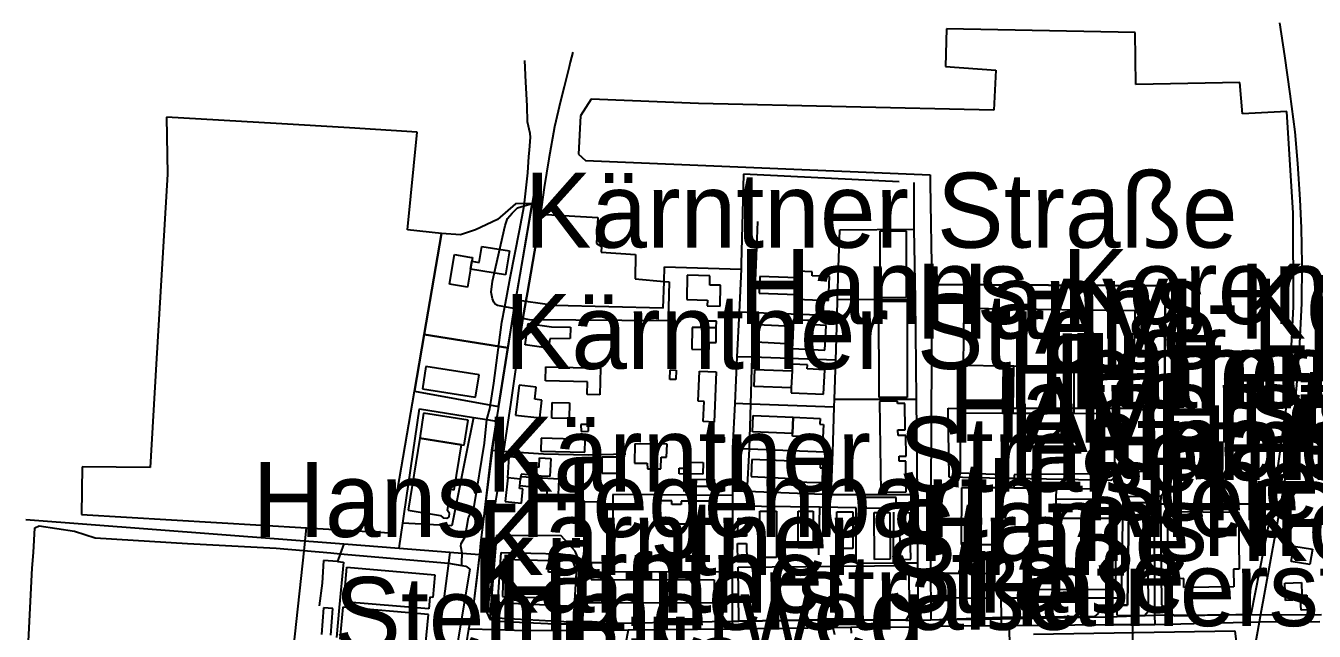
# Model space of a CAD drawing. Extents: x -3657 to 4700, y -7332 to 8131.
# Drawn here: x -3173 to -2426, y 3546 to 3897 of the extents above; entities that cross this region are included whole.
import ezdxf

# ---------------------------------------------------------------- set-up
doc = ezdxf.new("R2010")
doc.units = 0
for name, color, linetype in [('OSM_BUILDING_APARTMENTS', 9, 'CONTINUOUS'), ('OSM_BUILDING_COMMERCIAL', 9, 'CONTINUOUS'), ('OSM_BUILDING_GARAGE', 9, 'CONTINUOUS'), ('OSM_BUILDING_HOUSE', 9, 'CONTINUOUS'), ('OSM_BUILDING_ROOF', 9, 'CONTINUOUS'), ('OSM_BUILDING_SHED', 9, 'CONTINUOUS'), ('OSM_BUILDING_SKYWALK', 9, 'CONTINUOUS'), ('OSM_BUILDING_YES', 9, 'CONTINUOUS'), ('OSM_HIGHWAY_FOOTWAY', 8, 'CONTINUOUS'), ('OSM_HIGHWAY_PRIMARY', 8, 'CONTINUOUS'), ('OSM_HIGHWAY_RESIDENTIAL', 8, 'CONTINUOUS'), ('OSM_HIGHWAY_SERVICE', 8, 'CONTINUOUS'), ('OSM_HIGHWAY_TERTIARY', 8, 'CONTINUOUS'), ('OSM_LABELS', 8, 'CONTINUOUS'), ('OSM_LANDUSE_COMMERCIAL', 3, 'CONTINUOUS'), ('OSM_LANDUSE_CONSTRUCTION', 3, 'CONTINUOUS'), ('OSM_LANDUSE_FARMLAND', 3, 'CONTINUOUS'), ('OSM_LANDUSE_GRASS', 3, 'CONTINUOUS'), ('OSM_LANDUSE_INDUSTRIAL', 3, 'CONTINUOUS'), ('OSM_LANDUSE_RETAIL', 3, 'CONTINUOUS'), ('OSM_RAILWAY_RAIL', 5, 'CONTINUOUS')]:
    doc.layers.add(name, color=color, linetype=linetype)

msp = doc.modelspace()

# ---------------------------------------------------------------- linework, layer by layer
at = {"layer": 'OSM_BUILDING_APARTMENTS'}
for p, q in [((-2849.206592, 3562.890493), (-2849.085241, 3621.434622)), ((-2849.085241, 3621.434622), (-2838.338059, 3621.412383)), ((-2838.338059, 3621.412383), (-2838.345643, 3618.376762)), ((-2807.317612, 3621.901641), (-2807.325196, 3608.669444)), ((-2798.367947, 3621.890521), (-2807.317612, 3621.901641)), ((-2798.367947, 3619.73334), (-2798.367947, 3621.890521)), ((-2793.111916, 3619.73334), (-2798.367947, 3619.73334)), ((-2773.005509, 3621.768207), (-2793.111916, 3621.779326)), ((-2793.111916, 3621.779326), (-2793.111916, 3619.73334)), ((-2773.020677, 3608.647205), (-2773.005509, 3621.768207)), ((-2838.345643, 3618.376762), (-2836.06272, 3618.376762)), ((-2836.06272, 3618.376762), (-2836.138565, 3586.052396)), ((-2807.325196, 3608.669444), (-2773.020677, 3608.647205)), ((-2845.110983, 3586.074635), (-2845.133736, 3576.267243)), ((-2836.138565, 3586.052396), (-2845.110983, 3586.074635)), ((-2845.133736, 3576.267243), (-2773.847384, 3576.10045)), ((-2773.847384, 3576.10045), (-2773.877722, 3562.73482)), ((-2773.877722, 3562.73482), (-2849.206592, 3562.890493))]:
    msp.add_line(p, q, dxfattribs=at)
at = {"layer": 'OSM_BUILDING_COMMERCIAL'}
for p, q in [((-2629.583344, 3700.216228), (-2629.128276, 3733.48575)), ((-2629.128276, 3733.48575), (-2530.355836, 3732.129171)), ((-2530.355836, 3732.129171), (-2530.803319, 3698.893008)), ((-2606.496244, 3699.904882), (-2629.583344, 3700.216228)), ((-2600.322492, 3699.827045), (-2606.496244, 3699.904882)), ((-2571.145069, 3699.426744), (-2600.322492, 3699.827045)), ((-2565.43397, 3699.348907), (-2571.145069, 3699.426744)), ((-2530.803319, 3698.893008), (-2565.43397, 3699.348907)), ((-2631.350524, 3637.991547), (-2631.229172, 3672.851156)), ((-2631.229172, 3672.851156), (-2606.981649, 3672.7622)), ((-2606.981649, 3672.7622), (-2600.807898, 3672.739961)), ((-2600.807898, 3672.739961), (-2571.304343, 3672.639886)), ((-2571.304343, 3672.639886), (-2565.43397, 3672.617647)), ((-2565.43397, 3672.617647), (-2541.884217, 3672.53981)), ((-2541.884217, 3672.53981), (-2542.005569, 3637.669081)), ((-2606.814791, 3636.968553), (-2631.350524, 3637.991547)), ((-2606.754115, 3634.833611), (-2606.814791, 3636.968553)), ((-2606.610011, 3629.351701), (-2606.754115, 3634.833611)), ((-2600.231479, 3634.84473), (-2600.451428, 3629.329462)), ((-2600.140465, 3637.03527), (-2600.231479, 3634.84473)), ((-2542.005569, 3637.669081), (-2600.140465, 3637.03527)), ((-2630.683091, 3629.462896), (-2630.796858, 3596.615914)), ((-2606.610011, 3629.351701), (-2630.683091, 3629.462896)), ((-2600.451428, 3629.329462), (-2606.610011, 3629.351701)), ((-2600.451428, 3629.329462), (-2606.610011, 3629.351701)), ((-2575.710915, 3629.218267), (-2600.451428, 3629.329462)), ((-2575.779175, 3622.891276), (-2575.710915, 3629.218267)), ((-2575.809513, 3611.716185), (-2575.779175, 3622.891276)), ((-2511.258162, 3615.696964), (-2470.294487, 3615.296662)), ((-2511.053382, 3576.823217), (-2511.258162, 3615.696964)), ((-2470.294487, 3615.296662), (-2469.907679, 3582.394083)), ((-2541.14094, 3611.593871), (-2575.809513, 3611.716185)), ((-2541.292629, 3570.562943), (-2541.14094, 3611.593871)), ((-2630.796858, 3596.615914), (-2611.562664, 3596.549197)), ((-2611.562664, 3596.549197), (-2611.653677, 3570.807572)), ((-2469.907679, 3582.394083), (-2473.070399, 3582.338486)), ((-2473.070399, 3582.338486), (-2472.903541, 3572.186389)), ((-2642.848567, 3579.903317), (-2643.09127, 3566.003951)), ((-2632.192399, 3579.725405), (-2642.848567, 3579.903317)), ((-2632.169645, 3581.315492), (-2632.192399, 3579.725405)), ((-2624.85064, 3581.193178), (-2632.169645, 3581.315492)), ((-2624.873394, 3579.82548), (-2624.85064, 3581.193178)), ((-2614.99084, 3579.658688), (-2624.873394, 3579.82548)), ((-2615.241128, 3565.525813), (-2614.99084, 3579.658688)), ((-2501.974782, 3576.967771), (-2511.053382, 3576.823217)), ((-2501.891353, 3571.708251), (-2501.974782, 3576.967771)), ((-2611.653677, 3570.807572), (-2541.292629, 3570.562943)), ((-2472.903541, 3572.186389), (-2501.891353, 3571.708251)), ((-2643.09127, 3566.003951), (-2615.241128, 3565.525813))]:
    msp.add_line(p, q, dxfattribs=at)
at = {"layer": 'OSM_BUILDING_GARAGE'}
for p, q in [((-2788.637083, 3640.726942), (-2788.583992, 3644.251821)), ((-2788.583992, 3644.251821), (-2780.339683, 3644.140626)), ((-2780.339683, 3644.140626), (-2780.438281, 3637.368855)), ((-2794.234416, 3637.557886), (-2794.188909, 3640.793659)), ((-2780.438281, 3637.368855), (-2794.234416, 3637.557886)), ((-2794.188909, 3640.793659), (-2788.637083, 3640.726942))]:
    msp.add_line(p, q, dxfattribs=at)
at = {"layer": 'OSM_BUILDING_HOUSE'}
for p, q in [((-2819.869895, 3654.870936), (-2820.074676, 3643.684727)), ((-2801.250043, 3654.759742), (-2819.869895, 3654.870936)), ((-2801.561006, 3647.242964), (-2801.250043, 3654.759742)), ((-2838.944816, 3647.198487), (-2838.990322, 3637.991547)), ((-2825.975387, 3647.13177), (-2838.944816, 3647.198487)), ((-2826.020894, 3637.935949), (-2825.975387, 3647.13177)), ((-2820.074676, 3643.684727), (-2812.755671, 3643.684727)), ((-2812.755671, 3643.684727), (-2812.649488, 3640.426715)), ((-2804.920922, 3640.426715), (-2804.716142, 3647.242964)), ((-2804.716142, 3647.242964), (-2801.561006, 3647.242964)), ((-2838.990322, 3637.991547), (-2826.020894, 3637.935949)), ((-2812.649488, 3640.426715), (-2804.920922, 3640.426715))]:
    msp.add_line(p, q, dxfattribs=at)
at = {"layer": 'OSM_BUILDING_ROOF'}
for p, q in [((-2910.13257, 3759.927903), (-2908.562587, 3769.279396)), ((-2908.562587, 3769.279396), (-2892.513866, 3766.588479)), ((-2892.513866, 3766.588479), (-2894.834712, 3752.75583)), ((-2915.100392, 3756.147276), (-2914.349531, 3760.639551)), ((-2894.834712, 3752.75583), (-2915.100392, 3756.147276)), ((-2914.349531, 3760.639551), (-2910.13257, 3759.927903))]:
    msp.add_line(p, q, dxfattribs=at)
at = {"layer": 'OSM_BUILDING_SHED'}
for p, q in [((-2773.786708, 3634.244278), (-2788.667421, 3634.099724)), ((-2788.667421, 3634.099724), (-2788.629499, 3630.319097)), ((-2788.629499, 3630.319097), (-2773.748786, 3630.46365)), ((-2773.748786, 3630.46365), (-2773.786708, 3634.244278)), ((-3000.175295, 3559.954947), (-3001.37364, 3544.576689)), ((-2994.75999, 3559.532406), (-3000.175295, 3559.954947)), ((-2995.958335, 3544.165267), (-2994.75999, 3559.532406))]:
    msp.add_line(p, q, dxfattribs=at)
at = {"layer": 'OSM_BUILDING_SKYWALK'}
for p, q in [((-2606.496244, 3699.904882), (-2607.004403, 3675.464237)), ((-2600.322492, 3699.827045), (-2606.496244, 3699.904882)), ((-2600.686546, 3675.542073), (-2600.322492, 3699.827045)), ((-2571.145069, 3699.426744), (-2571.289174, 3675.697746)), ((-2565.43397, 3699.348907), (-2571.145069, 3699.426744)), ((-2565.43397, 3675.61991), (-2565.43397, 3699.348907)), ((-2607.004403, 3675.464237), (-2606.981649, 3672.7622)), ((-2606.981649, 3672.7622), (-2600.807898, 3672.739961)), ((-2600.807898, 3672.739961), (-2600.686546, 3675.542073)), ((-2571.289174, 3675.697746), (-2571.304343, 3672.639886)), ((-2571.304343, 3672.639886), (-2565.43397, 3672.617647)), ((-2565.43397, 3672.617647), (-2565.43397, 3675.61991))]:
    msp.add_line(p, q, dxfattribs=at)
at = {"layer": 'OSM_BUILDING_YES'}
for p, q in [((-2678.032883, 3778.130513), (-2678.070806, 3739.757143)), ((-2662.469569, 3778.119393), (-2678.032883, 3778.130513)), ((-2662.507491, 3739.746024), (-2662.469569, 3778.119393)), ((-2927.220362, 3747.440713), (-2924.285175, 3764.564732)), ((-2924.285175, 3764.564732), (-2915.578213, 3763.07472)), ((-2915.578213, 3763.07472), (-2913.93997, 3762.796732)), ((-2913.93997, 3762.796732), (-2914.349531, 3760.639551)), ((-2915.100392, 3756.147276), (-2916.882741, 3745.661594)), ((-2914.349531, 3760.639551), (-2915.100392, 3756.147276)), ((-2725.640547, 3754.913012), (-2725.830159, 3751.110145)), ((-2717.100444, 3754.546069), (-2725.640547, 3754.913012)), ((-2717.199042, 3752.222095), (-2717.100444, 3754.546069)), ((-2916.882741, 3745.661594), (-2927.220362, 3747.440713)), ((-2789.486543, 3752.500082), (-2789.820259, 3738.478402)), ((-2776.395763, 3752.188736), (-2789.486543, 3752.500082)), ((-2776.517114, 3746.884738), (-2776.395763, 3752.188736)), ((-2770.267518, 3746.740185), (-2776.517114, 3746.884738)), ((-2770.555728, 3734.586579), (-2770.267518, 3746.740185)), ((-2747.461043, 3751.899629), (-2747.817512, 3742.125595)), ((-2725.830159, 3751.110145), (-2747.461043, 3751.899629)), ((-2726.194213, 3741.324992), (-2725.830159, 3751.110145)), ((-2725.830159, 3751.110145), (-2726.194213, 3741.324992)), ((-2707.066201, 3751.788435), (-2717.199042, 3752.222095)), ((-2707.665374, 3737.833471), (-2707.066201, 3751.788435)), ((-2747.817512, 3742.125595), (-2726.194213, 3741.324992)), ((-2726.194213, 3741.324992), (-2726.315564, 3738.634075)), ((-2678.070806, 3739.757143), (-2662.507491, 3739.746024)), ((-2789.820259, 3738.478402), (-2777.882317, 3738.200414)), ((-2777.882317, 3738.200414), (-2777.965746, 3734.764491)), ((-2777.965746, 3734.764491), (-2770.555728, 3734.586579)), ((-2726.315564, 3738.634075), (-2707.665374, 3737.833471)), ((-2678.495535, 3737.522125), (-2662.181359, 3737.544364)), ((-2678.412106, 3681.680033), (-2678.495535, 3737.522125)), ((-2662.181359, 3737.544364), (-2662.09793, 3681.702272)), ((-2883.458019, 3712.21416), (-2881.766685, 3724.534558)), ((-2881.766685, 3724.534558), (-2868.182914, 3722.677603)), ((-2781.689717, 3725.980092), (-2781.735224, 3722.210584)), ((-2772.664208, 3725.868897), (-2781.689717, 3725.980092)), ((-2772.717299, 3722.08827), (-2772.664208, 3725.868897)), ((-2728.105497, 3726.68062), (-2728.173757, 3722.811037)), ((-2719.186171, 3726.302557), (-2728.105497, 3726.68062)), ((-2719.292353, 3723.967464), (-2719.186171, 3726.302557)), ((-2868.182914, 3722.677603), (-2857.170276, 3722.444093)), ((-2857.170276, 3722.444093), (-2857.420564, 3715.983668)), ((-2786.740968, 3722.29954), (-2786.922995, 3709.667796)), ((-2781.735224, 3722.210584), (-2786.740968, 3722.29954)), ((-2772.717299, 3722.08827), (-2781.735224, 3722.210584)), ((-2781.735224, 3722.210584), (-2772.717299, 3722.08827)), ((-2772.846235, 3713.604097), (-2772.717299, 3722.08827)), ((-2749.235807, 3723.83403), (-2749.713628, 3713.904323)), ((-2728.173757, 3722.811037), (-2749.235807, 3723.83403)), ((-2728.173757, 3722.811037), (-2728.651579, 3712.88133)), ((-2728.651579, 3712.88133), (-2728.173757, 3722.811037)), ((-2709.151928, 3723.533804), (-2719.292353, 3723.967464)), ((-2709.773854, 3709.200778), (-2709.151928, 3723.533804)), ((-2869.874249, 3710.357205), (-2883.458019, 3712.21416)), ((-2869.123387, 3715.805756), (-2869.874249, 3710.357205)), ((-2857.420564, 3715.983668), (-2869.123387, 3715.805756)), ((-2786.922995, 3709.667796), (-2776.820493, 3709.523243)), ((-2776.820493, 3709.523243), (-2776.767401, 3713.659694)), ((-2776.767401, 3713.659694), (-2772.846235, 3713.604097)), ((-2749.713628, 3713.904323), (-2728.651579, 3712.88133)), ((-2728.651579, 3712.88133), (-2728.803268, 3710.02362)), ((-2728.803268, 3710.02362), (-2709.773854, 3709.200778)), ((-2940.895145, 3699.782567), (-2942.965703, 3686.78388)), ((-2910.06431, 3694.878871), (-2940.895145, 3699.782567)), ((-2912.134868, 3681.880184), (-2910.06431, 3694.878871)), ((-2871.664182, 3691.331753), (-2871.459402, 3699.426744)), ((-2871.459402, 3699.426744), (-2839.718431, 3698.659499)), ((-2839.718431, 3698.659499), (-2840.097654, 3683.370196)), ((-2799.649721, 3692.254671), (-2799.46011, 3697.692103)), ((-2799.46011, 3697.692103), (-2795.963673, 3697.569788)), ((-2795.963673, 3697.569788), (-2796.1457, 3692.132356)), ((-2783.236947, 3679.589569), (-2782.508839, 3697.024933)), ((-2782.508839, 3697.024933), (-2772.724884, 3696.613512)), ((-2772.724884, 3696.613512), (-2773.945982, 3667.5138)), ((-2750.858881, 3688.162697), (-2750.479658, 3697.97009)), ((-2750.479658, 3697.97009), (-2728.848774, 3697.125009)), ((-2728.848774, 3697.125009), (-2729.243166, 3687.317616)), ((-2728.848774, 3697.125009), (-2729.243166, 3687.317616)), ((-2728.681916, 3700.994592), (-2728.848774, 3697.125009)), ((-2719.96737, 3700.616529), (-2728.681916, 3700.994592)), ((-2720.065968, 3698.292555), (-2719.96737, 3700.616529)), ((-2709.933128, 3697.847776), (-2720.065968, 3698.292555)), ((-2710.539885, 3683.72602), (-2709.933128, 3697.847776)), ((-2942.965703, 3686.78388), (-2912.134868, 3681.880184)), ((-2886.924118, 3688.874345), (-2889.025014, 3671.594653)), ((-2877.071903, 3687.67344), (-2886.924118, 3688.874345)), ((-2877.906194, 3680.801593), (-2877.071903, 3687.67344)), ((-2847.249801, 3690.7313), (-2871.664182, 3691.331753)), ((-2847.424244, 3683.548108), (-2847.249801, 3690.7313)), ((-2796.1457, 3692.132356), (-2799.649721, 3692.254671)), ((-2729.243166, 3687.317616), (-2750.858881, 3688.162697)), ((-2729.243166, 3687.317616), (-2729.364518, 3684.537743)), ((-2873.727156, 3680.290097), (-2877.906194, 3680.801593)), ((-2875.001345, 3669.882252), (-2873.727156, 3680.290097)), ((-2840.097654, 3683.370196), (-2847.424244, 3683.548108)), ((-2779.80877, 3679.445015), (-2783.236947, 3679.589569)), ((-2780.294176, 3667.780667), (-2779.80877, 3679.445015)), ((-2729.364518, 3684.537743), (-2710.539885, 3683.72602)), ((-2662.09793, 3681.702272), (-2678.412106, 3681.680033)), ((-2667.816614, 3679.667405), (-2678.123897, 3679.522852)), ((-2678.123897, 3679.522852), (-2677.342697, 3626.838695)), ((-2667.79386, 3678.25523), (-2667.816614, 3679.667405)), ((-2942.222426, 3672.584288), (-2944.49018, 3658.184545)), ((-2916.465595, 3668.525673), (-2942.222426, 3672.584288)), ((-2868.000887, 3669.804415), (-2867.811276, 3678.889041)), ((-2867.811276, 3678.889041), (-2857.68602, 3678.67777)), ((-2857.68602, 3678.67777), (-2857.875631, 3669.582025)), ((-2663.455549, 3678.321946), (-2667.79386, 3678.25523)), ((-2663.228015, 3663.066003), (-2663.455549, 3678.321946)), ((-2918.740934, 3654.12593), (-2916.465595, 3668.525673)), ((-2889.025014, 3671.594653), (-2875.001345, 3669.882252)), ((-2857.875631, 3669.582025), (-2868.000887, 3669.804415)), ((-2846.779564, 3666.123863), (-2851.095123, 3666.068266)), ((-2851.095123, 3666.068266), (-2851.042032, 3662.120846)), ((-2846.726473, 3662.187563), (-2846.779564, 3666.123863)), ((-2773.945982, 3667.5138), (-2780.294176, 3667.780667)), ((-2751.806939, 3661.898456), (-2751.412547, 3671.249949)), ((-2751.412547, 3671.249949), (-2728.188926, 3670.282553)), ((-2728.188926, 3670.282553), (-2728.568149, 3660.91994)), ((-2728.568149, 3660.91994), (-2728.188926, 3670.282553)), ((-2728.188926, 3670.282553), (-2712.564936, 3669.648742)), ((-2712.564936, 3669.648742), (-2712.701456, 3666.223938)), ((-2712.701456, 3666.223938), (-2710.653652, 3666.146102)), ((-2710.653652, 3666.146102), (-2710.95703, 3658.551489)), ((-2944.49018, 3658.184545), (-2951.172091, 3616.408611)), ((-2920.242657, 3654.370559), (-2944.49018, 3658.184545)), ((-2944.49018, 3658.184545), (-2920.242657, 3654.370559)), ((-2874.22773, 3658.162306), (-2874.424926, 3650.701127)), ((-2848.713602, 3657.484017), (-2874.22773, 3658.162306)), ((-2851.042032, 3662.120846), (-2846.726473, 3662.187563)), ((-2848.910798, 3650.022838), (-2848.713602, 3657.484017)), ((-2777.980915, 3658.651564), (-2768.121115, 3658.807237)), ((-2777.935408, 3655.804974), (-2777.980915, 3658.651564)), ((-2768.121115, 3658.807237), (-2768.075609, 3655.960647)), ((-2728.568149, 3660.91994), (-2751.806939, 3661.898456)), ((-2728.63641, 3659.263136), (-2728.568149, 3660.91994)), ((-2710.95703, 3658.551489), (-2728.63641, 3659.263136)), ((-2667.498067, 3663.010405), (-2663.228015, 3663.066003)), ((-2667.444975, 3659.719035), (-2667.498067, 3663.010405)), ((-2663.008065, 3659.785752), (-2667.444975, 3659.719035)), ((-2662.826038, 3647.765581), (-2663.008065, 3659.785752)), ((-2428.413091, 3649.066561), (-2428.117297, 3659.485526)), ((-2428.117297, 3659.485526), (-2423.505944, 3659.352092)), ((-2924.452033, 3628.295349), (-2920.242657, 3654.370559)), ((-2920.242657, 3654.370559), (-2918.740934, 3654.12593)), ((-2874.424926, 3650.701127), (-2848.910798, 3650.022838)), ((-2768.075609, 3655.960647), (-2777.935408, 3655.804974)), ((-2893.545353, 3635.300629), (-2892.597295, 3647.654386)), ((-2892.597295, 3647.654386), (-2885.126601, 3647.076172)), ((-2885.126601, 3647.076172), (-2885.354135, 3644.140626)), ((-2885.354135, 3644.140626), (-2881.076499, 3643.807041)), ((-2881.076499, 3643.807041), (-2881.607411, 3637.013031)), ((-2875.251632, 3641.394111), (-2875.016514, 3646.753707)), ((-2875.016514, 3646.753707), (-2868.630397, 3646.475719)), ((-2868.630397, 3646.475719), (-2869.09305, 3635.912201)), ((-2752.095149, 3645.897506), (-2752.580554, 3635.990038)), ((-2728.742592, 3644.94123), (-2752.095149, 3645.897506)), ((-2729.008048, 3634.84473), (-2728.742592, 3644.94123)), ((-2729.008048, 3634.84473), (-2728.742592, 3644.94123)), ((-2728.742592, 3644.94123), (-2712.50426, 3644.518689)), ((-2712.50426, 3644.518689), (-2712.595274, 3641.082766)), ((-2666.845803, 3647.709983), (-2662.826038, 3647.765581)), ((-2666.800296, 3644.841154), (-2666.845803, 3647.709983)), ((-2662.924636, 3644.896752), (-2666.800296, 3644.841154)), ((-2662.65918, 3627.061085), (-2662.924636, 3644.896752)), ((-2422.51238, 3648.855291), (-2428.413091, 3649.066561)), ((-2893.545353, 3635.300629), (-2894.93331, 3621.579175)), ((-2886.112581, 3634.544504), (-2893.545353, 3635.300629)), ((-2886.112581, 3634.544504), (-2893.545353, 3635.300629)), ((-2886.522142, 3630.552606), (-2886.112581, 3634.544504)), ((-2886.522142, 3630.552606), (-2886.112581, 3634.544504)), ((-2885.900216, 3635.990038), (-2886.112581, 3634.544504)), ((-2886.112581, 3634.544504), (-2885.900216, 3635.990038)), ((-2885.695436, 3637.335497), (-2885.900216, 3635.990038)), ((-2885.900216, 3635.990038), (-2863.996292, 3634.600101)), ((-2881.607411, 3637.013031), (-2885.695436, 3637.335497)), ((-2879.081785, 3636.345862), (-2878.854251, 3641.549784)), ((-2869.09305, 3635.912201), (-2879.081785, 3636.345862)), ((-2878.854251, 3641.549784), (-2875.251632, 3641.394111)), ((-2863.996292, 3634.600101), (-2864.390684, 3625.370922)), ((-2752.580554, 3635.990038), (-2729.008048, 3634.84473)), ((-2729.061139, 3632.787624), (-2729.008048, 3634.84473)), ((-2712.595274, 3641.082766), (-2711.214902, 3641.049407)), ((-2711.214902, 3641.049407), (-2711.434851, 3632.331725)), ((-2928.3732, 3616.308536), (-2926.393655, 3628.606695)), ((-2926.393655, 3628.606695), (-2924.452033, 3628.295349)), ((-2886.681416, 3628.973638), (-2886.522142, 3630.552606)), ((-2884.762547, 3628.784607), (-2886.681416, 3628.973638)), ((-2870.412746, 3628.862443), (-2886.522142, 3630.552606)), ((-2885.589253, 3620.634019), (-2884.762547, 3628.784607)), ((-2870.609942, 3625.559954), (-2870.412746, 3628.862443)), ((-2711.434851, 3632.331725), (-2729.061139, 3632.787624)), ((-2677.342697, 3626.838695), (-2662.65918, 3627.061085)), ((-2575.779175, 3622.891276), (-2575.710915, 3629.218267)), ((-2575.710915, 3629.218267), (-2551.342041, 3628.94028)), ((-2551.342041, 3628.94028), (-2551.417885, 3622.602169)), ((-2894.93331, 3621.579175), (-2885.589253, 3620.634019)), ((-2864.390684, 3625.370922), (-2870.609942, 3625.559954)), ((-2668.453709, 3623.925388), (-2686.451635, 3623.89203)), ((-2686.451635, 3623.89203), (-2686.436467, 3617.74295)), ((-2668.43854, 3617.776309), (-2668.453709, 3623.925388)), ((-2551.417885, 3622.602169), (-2575.779175, 3622.891276)), ((-2951.172091, 3616.408611), (-2932.483978, 3613.395229)), ((-2932.483978, 3613.395229), (-2930.982254, 3611.971934)), ((-2928.729669, 3611.849619), (-2927.364466, 3612.728059)), ((-2927.273453, 3614.629493), (-2928.3732, 3616.308536)), ((-2927.364466, 3612.728059), (-2927.273453, 3614.629493)), ((-2747.476212, 3615.863756), (-2737.859115, 3615.863756)), ((-2747.476212, 3589.176974), (-2747.476212, 3615.863756)), ((-2737.859115, 3615.863756), (-2737.859115, 3589.176974)), ((-2725.215818, 3615.874876), (-2716.5847, 3615.874876)), ((-2725.215818, 3594.74784), (-2725.215818, 3615.874876)), ((-2716.5847, 3615.874876), (-2716.577116, 3594.74784)), ((-2703.016099, 3594.369777), (-2702.978177, 3615.608008)), ((-2702.978177, 3615.608008), (-2693.672043, 3615.596888)), ((-2693.672043, 3615.596888), (-2693.709965, 3594.358657)), ((-2686.436467, 3617.74295), (-2668.43854, 3617.776309)), ((-2681.347293, 3615.140989), (-2672.177679, 3615.218826)), ((-2681.097006, 3588.009427), (-2681.347293, 3615.140989)), ((-2672.177679, 3615.218826), (-2671.934976, 3588.098383)), ((-2660.383842, 3614.918599), (-2666.284553, 3614.818524)), ((-2666.284553, 3614.818524), (-2666.117695, 3604.510754)), ((-2660.224568, 3604.59971), (-2660.383842, 3614.918599)), ((-2930.982254, 3611.971934), (-2928.729669, 3611.849619)), ((-2760.149847, 3601.408416), (-2760.058833, 3611.771783)), ((-2760.058833, 3611.771783), (-2755.113764, 3611.727305)), ((-2755.113764, 3611.727305), (-2755.204778, 3601.375057)), ((-2760.483563, 3597.14965), (-2755.2427, 3597.271964)), ((-2760.225691, 3586.385981), (-2760.483563, 3597.14965)), ((-2755.204778, 3601.375057), (-2760.149847, 3601.408416)), ((-2755.2427, 3597.271964), (-2754.992413, 3586.519415)), ((-2660.490024, 3603.209774), (-2666.496918, 3603.020742)), ((-2666.496918, 3603.020742), (-2666.026681, 3587.931591)), ((-2666.117695, 3604.510754), (-2660.224568, 3604.59971)), ((-2660.012203, 3588.120622), (-2660.490024, 3603.209774)), ((-2716.577116, 3594.74784), (-2725.215818, 3594.74784)), ((-2693.709965, 3594.358657), (-2703.016099, 3594.369777)), ((-2439.653263, 3586.864119), (-2438.227384, 3595.704116)), ((-2438.227384, 3595.704116), (-2427.427111, 3593.969475)), ((-2427.427111, 3593.969475), (-2428.85299, 3585.118359)), ((-2988.41938, 3563.468707), (-2986.712876, 3583.428196)), ((-2986.712876, 3583.428196), (-2935.692205, 3579.080474)), ((-2895.873783, 3587.920471), (-2896.533631, 3566.548806)), ((-2869.661884, 3587.108748), (-2895.873783, 3587.920471)), ((-2869.85908, 3580.603845), (-2869.661884, 3587.108748)), ((-2754.992413, 3586.519415), (-2760.225691, 3586.385981)), ((-2737.859115, 3589.176974), (-2747.476212, 3589.176974)), ((-2671.934976, 3588.098383), (-2681.097006, 3588.009427)), ((-2666.026681, 3587.931591), (-2660.012203, 3588.120622)), ((-2428.85299, 3585.118359), (-2439.653263, 3586.864119)), ((-2935.692205, 3579.080474), (-2936.807121, 3566.015071)), ((-2866.40815, 3580.50377), (-2869.85908, 3580.603845)), ((-2866.726698, 3570.251597), (-2866.40815, 3580.50377)), ((-2871.375972, 3565.770442), (-2871.231868, 3570.396151)), ((-2871.231868, 3570.396151), (-2866.726698, 3570.251597)), ((-2443.369649, 3574.199017), (-2433.828396, 3574.599319)), ((-2442.952503, 3564.146996), (-2443.369649, 3574.199017)), ((-2433.828396, 3574.599319), (-2433.517433, 3567.238215)), ((-2433.517433, 3567.238215), (-2430.589831, 3567.360529)), ((-2430.589831, 3567.360529), (-2430.225777, 3558.809639)), ((-2989.056475, 3560.410846), (-2990.770563, 3541.874652)), ((-2939.408591, 3556.018647), (-2989.056475, 3560.410846)), ((-2939.143135, 3559.265539), (-2988.41938, 3563.468707)), ((-2938.551547, 3566.159624), (-2939.143135, 3559.265539)), ((-2936.807121, 3566.015071), (-2938.551547, 3566.159624)), ((-2896.533631, 3566.548806), (-2871.375972, 3565.770442)), ((-2434.268295, 3564.513939), (-2442.952503, 3564.146996)), ((-2434.018008, 3558.653966), (-2434.268295, 3564.513939)), ((-2941.190939, 3538.049547), (-2939.408591, 3556.018647)), ((-2430.225777, 3558.809639), (-2434.018008, 3558.653966))]:
    msp.add_line(p, q, dxfattribs=at)
at = {"layer": 'OSM_HIGHWAY_FOOTWAY'}
for p, q in [((-2855.842996, 3881.697467), (-2857.32955, 3876.004287)), ((-2882.995367, 3864.273222), (-2883.6628, 3876.938324)), ((-2857.32955, 3876.004287), (-2857.845293, 3873.135458)), ((-2858.641662, 3870.055358), (-2860.803233, 3861.726858)), ((-2857.845293, 3873.135458), (-2858.641662, 3870.055358)), ((-2882.206583, 3850.7408), (-2882.995367, 3864.273222)), ((-2860.803233, 3861.726858), (-2863.002727, 3853.264925)), ((-2863.002727, 3853.264925), (-2866.461242, 3838.531597)), ((-2881.986634, 3841.289231), (-2882.206583, 3850.7408)), ((-2880.477326, 3834.606416), (-2881.986634, 3841.289231)), ((-2866.461242, 3838.531597), (-2869.616377, 3819.950925)), ((-2880.924809, 3824.976935), (-2880.227039, 3832.415876)), ((-2880.227039, 3832.415876), (-2880.477326, 3834.606416)), ((-2881.903205, 3811.867053), (-2881.341955, 3821.296383)), ((-2881.341955, 3821.296383), (-2880.924809, 3824.976935)), ((-2869.616377, 3819.950925), (-2872.452966, 3803.260566)), ((-2882.919523, 3803.227208), (-2881.903205, 3811.867053)), ((-2884.072361, 3792.66369), (-2882.919523, 3803.227208)), ((-2872.452966, 3803.260566), (-2874.599369, 3787.971264)), ((-2886.658662, 3778.464097), (-2884.072361, 3792.66369)), ((-2874.599369, 3787.971264), (-2876.480315, 3774.594514)), ((-2892.149812, 3751.032309), (-2886.658662, 3778.464097)), ((-2749.577107, 3758.604684), (-2748.568374, 3783.6569)), ((-2701.848092, 3757.070194), (-2701.157906, 3778.931116)), ((-2701.157906, 3778.931116), (-2658.078165, 3779.242462)), ((-2876.973305, 3771.759043), (-2882.070063, 3742.481419)), ((-2876.480315, 3774.594514), (-2876.973305, 3771.759043)), ((-2802.926209, 3748.964083), (-2802.675921, 3757.426017)), ((-2802.675921, 3757.426017), (-2758.344745, 3756.05832)), ((-2750.699608, 3730.861549), (-2749.577107, 3758.604684)), ((-2702.43968, 3738.478402), (-2701.848092, 3757.070194)), ((-2895.122921, 3734.175158), (-2892.149812, 3751.032309)), ((-2803.388861, 3733.441272), (-2802.926209, 3748.964083)), ((-2882.070063, 3742.481419), (-2882.957445, 3737.410931)), ((-2896.935607, 3725.335161), (-2895.122921, 3734.175158)), ((-2882.957445, 3737.410931), (-2884.686702, 3727.570179)), ((-2702.735474, 3729.015714), (-2702.43968, 3738.478402)), ((-2702.43968, 3738.478402), (-2657.251459, 3738.678553)), ((-2901.493869, 3690.07525), (-2896.935607, 3725.335161)), ((-2884.686702, 3727.570179), (-2885.581669, 3722.455213)), ((-2750.699608, 3730.861549), (-2759.429323, 3731.195134)), ((-2751.913122, 3705.008729), (-2750.699608, 3730.861549)), ((-2702.735474, 3729.015714), (-2750.699608, 3730.861549)), ((-2703.547011, 3703.296327), (-2702.735474, 3729.015714)), ((-2885.581669, 3722.455213), (-2891.740251, 3679.12255)), ((-2751.913122, 3705.008729), (-2760.73385, 3705.320075)), ((-2752.724659, 3677.943884), (-2751.913122, 3705.008729)), ((-2703.547011, 3703.296327), (-2751.913122, 3705.008729)), ((-2704.267535, 3680.734876), (-2703.547011, 3703.296327)), ((-2903.951234, 3675.241847), (-2901.493869, 3690.07525)), ((-2704.41164, 3676.064689), (-2704.267535, 3680.734876)), ((-2704.267535, 3680.734876), (-2656.705378, 3680.734876)), ((-2905.551555, 3668.914856), (-2903.951234, 3675.241847)), ((-2891.740251, 3679.12255), (-2895.911705, 3650.756724)), ((-2752.724659, 3677.943884), (-2762.023209, 3678.310827)), ((-2753.543781, 3652.024346), (-2752.724659, 3677.943884)), ((-2704.41164, 3676.064689), (-2752.724659, 3677.943884)), ((-2705.238346, 3650.089555), (-2704.41164, 3676.064689)), ((-2906.871252, 3655.393553), (-2905.551555, 3668.914856)), ((-2912.946405, 3618.610271), (-2906.871252, 3655.393553)), ((-2895.911705, 3650.756724), (-2896.981114, 3643.495695)), ((-2763.26706, 3652.413529), (-2753.543781, 3652.024346)), ((-2754.764879, 3627.227878), (-2753.543781, 3652.024346)), ((-2753.543781, 3652.024346), (-2705.238346, 3650.089555)), ((-2706.148482, 3625.281966), (-2705.238346, 3650.089555)), ((-2896.981114, 3643.495695), (-2903.7237, 3603.320968)), ((-2754.764879, 3627.227878), (-2763.320151, 3627.572582)), ((-2706.148482, 3625.281966), (-2754.764879, 3627.227878)), ((-2809.0317, 3625.326444), (-2832.680051, 3625.593312)), ((-2832.680051, 3625.593312), (-2832.505608, 3580.692801)), ((-2763.327736, 3625.059577), (-2809.0317, 3625.326444)), ((-2656.235141, 3625.437639), (-2706.148482, 3625.281966)), ((-2918.202437, 3600.974756), (-2916.275984, 3612.305519)), ((-2916.275984, 3612.305519), (-2912.946405, 3618.610271)), ((-2712.959328, 3618.154372), (-2763.342905, 3618.832661)), ((-2712.959328, 3618.154372), (-2713.475071, 3590.722583)), ((-2691.707667, 3617.865265), (-2712.959328, 3618.154372)), ((-2691.707667, 3585.640975), (-2691.707667, 3617.865265)), ((-2670.031277, 3585.796648), (-2669.940263, 3615.418976)), ((-3168.209037, 3591.912369), (-3167.46576, 3606.34547)), ((-3167.46576, 3606.34547), (-3164.849121, 3607.390703)), ((-3164.849121, 3607.390703), (-3144.500011, 3604.38844)), ((-3144.500011, 3604.38844), (-3132.471055, 3600.529976)), ((-3132.471055, 3600.529976), (-3078.902004, 3597.14965)), ((-3078.902004, 3597.14965), (-3027.63863, 3594.52545)), ((-2920.659802, 3595.604041), (-2920.424684, 3597.238606)), ((-2920.424684, 3597.238606), (-2918.202437, 3600.974756)), ((-2903.7237, 3603.320968), (-2903.086605, 3595.61516)), ((-3168.967483, 3582.861102), (-3168.209037, 3591.912369)), ((-3027.63863, 3594.52545), (-2995.958335, 3591.756696)), ((-2995.958335, 3591.756696), (-2990.482354, 3591.278558)), ((-2990.482354, 3591.278558), (-2927.857456, 3585.852245)), ((-2919.977201, 3591.601023), (-2920.659802, 3595.604041)), ((-2920.189566, 3585.918962), (-2919.977201, 3591.601023)), ((-2903.086605, 3595.61516), (-2902.563278, 3581.059744)), ((-2898.012601, 3580.803996), (-2897.383091, 3591.923488)), ((-3172.653531, 3510.161859), (-3168.967483, 3582.861102)), ((-2927.857456, 3585.852245), (-2920.189566, 3584.417831)), ((-2915.479615, 3582.427442), (-2922.335968, 3540.82942)), ((-2920.189566, 3584.417831), (-2920.189566, 3585.918962)), ((-2920.189566, 3584.417831), (-2917.792876, 3584.050888)), ((-2917.792876, 3584.050888), (-2915.479615, 3582.427442)), ((-2670.031277, 3585.796648), (-2691.707667, 3585.640975)), ((-2655.901425, 3585.896723), (-2670.031277, 3585.796648)), ((-2902.699798, 3575.822463), (-2905.665322, 3557.208432)), ((-2902.563278, 3581.059744), (-2902.699798, 3575.822463)), ((-2898.012601, 3580.803996), (-2902.563278, 3581.059744)), ((-2899.203361, 3563.068405), (-2898.012601, 3580.803996)), ((-2832.505608, 3580.692801), (-2763.433918, 3580.904071)), ((-2991.073942, 3560.066142), (-2992.666679, 3542.78645)), ((-2905.665322, 3557.208432), (-2903.79196, 3553.472283)), ((-2903.79196, 3553.472283), (-2900.257601, 3552.504887)), ((-2900.257601, 3552.504887), (-2899.006165, 3552.182422)), ((-2899.878378, 3551.270623), (-2900.257601, 3552.504887)), ((-2759.641688, 3552.238019), (-2705.079073, 3552.994145)), ((-2705.048735, 3548.368436), (-2705.079073, 3552.994145)), ((-2705.079073, 3552.994145), (-2662.939805, 3552.827352)), ((-2662.939805, 3552.827352), (-2655.6208, 3552.88295)), ((-2655.6208, 3552.88295), (-2648.506575, 3552.994145)), ((-2648.506575, 3552.994145), (-2607.694589, 3553.605717)), ((-2607.694589, 3553.605717), (-2545.919151, 3554.63983)), ((-2545.919151, 3554.63983), (-2518.804701, 3555.696181)), ((-2518.804701, 3555.696181), (-2457.438824, 3556.085364)), ((-2457.438824, 3556.085364), (-2447.063281, 3555.807376)), ((-2447.063281, 3555.807376), (-2422.178664, 3556.040886)), ((-2900.788514, 3539.561798), (-2900.20451, 3547.245367)), ((-2900.20451, 3547.245367), (-2899.878378, 3551.270623)), ((-2899.006165, 3552.182422), (-2866.286799, 3550.670171)), ((-2866.286799, 3550.670171), (-2855.554786, 3550.592334)), ((-2855.554786, 3550.592334), (-2763.502178, 3552.193541)), ((-2763.502178, 3552.193541), (-2759.641688, 3552.238019)), ((-2704.115846, 3544.376538), (-2705.048735, 3548.368436))]:
    msp.add_line(p, q, dxfattribs=at)
at = {"layer": 'OSM_HIGHWAY_PRIMARY'}
for p, q in [((-2877.830349, 3803.805421), (-2879.271397, 3794.086985)), ((-2879.271397, 3794.086985), (-2883.002952, 3772.848754)), ((-2883.002952, 3772.848754), (-2889.078105, 3738.278251)), ((-2889.973072, 3733.207762), (-2891.376197, 3724.656872)), ((-2889.078105, 3738.278251), (-2889.973072, 3733.207762)), ((-2891.376197, 3724.656872), (-2893.378495, 3710.479519)), ((-2893.378495, 3710.479519), (-2898.930321, 3676.48723)), ((-2898.930321, 3676.48723), (-2900.189341, 3668.058655)), ((-2900.189341, 3668.058655), (-2900.887112, 3663.355109)), ((-2900.887112, 3663.355109), (-2902.881825, 3651.27934)), ((-2902.881825, 3651.27934), (-2907.622113, 3611.438198)), ((-2907.622113, 3611.438198), (-2909.199681, 3597.472115)), ((-2909.199681, 3597.472115), (-2909.950543, 3590.867137)), ((-2909.950543, 3590.867137), (-2911.649462, 3575.789105)), ((-2911.649462, 3575.789105), (-2912.8023, 3566.926869)), ((-2912.8023, 3566.926869), (-2913.818618, 3558.831878)), ((-2913.818618, 3558.831878), (-2916.283568, 3547.578952)), ((-2916.283568, 3547.578952), (-2917.656356, 3539.161496))]:
    msp.add_line(p, q, dxfattribs=at)
at = {"layer": 'OSM_HIGHWAY_RESIDENTIAL'}
for p, q in [((-2756.880944, 3811.044211), (-2758.215809, 3758.90491)), ((-2666.845803, 3806.618653), (-2756.880944, 3811.044211)), ((-2658.078165, 3779.242462), (-2658.078165, 3806.184993)), ((-2657.251459, 3738.678553), (-2658.078165, 3779.242462)), ((-2758.344745, 3756.05832), (-2759.429323, 3731.195134)), ((-2758.215809, 3758.90491), (-2758.344745, 3756.05832)), ((-2656.705378, 3680.734876), (-2657.251459, 3738.678553)), ((-2759.429323, 3731.195134), (-2760.73385, 3705.320075)), ((-2760.73385, 3705.320075), (-2762.023209, 3678.310827)), ((-2656.235141, 3625.437639), (-2656.705378, 3680.734876)), ((-2762.023209, 3678.310827), (-2763.26706, 3652.413529)), ((-2763.26706, 3652.413529), (-2763.320151, 3627.572582)), ((-2763.320151, 3627.572582), (-2763.327736, 3625.059577)), ((-2763.327736, 3625.059577), (-2763.342905, 3618.832661)), ((-2655.901425, 3585.896723), (-2656.235141, 3625.437639)), ((-2763.342905, 3618.832661), (-2763.373243, 3606.023005)), ((-3172.6687, 3611.082374), (-2988.510394, 3596.92726)), ((-2763.373243, 3606.023005), (-2763.433918, 3580.904071)), ((-2988.510394, 3596.92726), (-2956.405369, 3594.458733)), ((-2956.405369, 3594.458733), (-2927.053503, 3592.201476)), ((-2927.053503, 3592.201476), (-2919.977201, 3591.601023)), ((-2919.977201, 3591.601023), (-2909.950543, 3590.867137)), ((-2655.6208, 3552.88295), (-2655.901425, 3585.896723)), ((-2763.433918, 3580.904071), (-2763.502178, 3552.193541)), ((-2655.582878, 3548.790976), (-2655.6208, 3552.88295)), ((-2763.502178, 3552.193541), (-2763.509763, 3547.512235))]:
    msp.add_line(p, q, dxfattribs=at)
at = {"layer": 'OSM_HIGHWAY_SERVICE'}
for p, q in [((-2890.943883, 3788.449402), (-2887.758409, 3791.573979)), ((-2887.758409, 3791.573979), (-2884.072361, 3792.66369)), ((-2884.072361, 3792.66369), (-2879.271397, 3794.086985)), ((-2895.031907, 3781.299568), (-2893.65912, 3785.313705)), ((-2893.65912, 3785.313705), (-2890.943883, 3788.449402)), ((-2902.259899, 3749.0308), (-2895.031907, 3781.299568)), ((-2903.041099, 3742.759406), (-2902.259899, 3749.0308)), ((-2902.419173, 3738.811987), (-2903.041099, 3742.759406)), ((-2901.600051, 3736.910553), (-2902.419173, 3738.811987)), ((-2900.811267, 3735.809724), (-2901.600051, 3736.910553)), ((-2899.415726, 3734.975762), (-2900.811267, 3735.809724)), ((-2895.122921, 3734.175158), (-2899.415726, 3734.975762)), ((-2889.973072, 3733.207762), (-2895.122921, 3734.175158)), ((-2882.957445, 3737.410931), (-2889.078105, 3738.278251)), ((-2866.355059, 3735.064718), (-2882.957445, 3737.410931)), ((-2803.388861, 3733.441272), (-2866.355059, 3735.064718)), ((-2953.470182, 3614.451581), (-2944.573609, 3675.097294)), ((-2944.573609, 3675.097294), (-2913.272537, 3670.138)), ((-2637.918667, 3635.589736), (-2638.381319, 3675.497595)), ((-2638.381319, 3675.497595), (-2607.004403, 3675.464237)), ((-2607.004403, 3675.464237), (-2600.686546, 3675.542073)), ((-2600.686546, 3675.542073), (-2586.131965, 3675.653268)), ((-2586.131965, 3675.653268), (-2571.289174, 3675.697746)), ((-2571.289174, 3675.697746), (-2565.43397, 3675.61991)), ((-2565.43397, 3675.61991), (-2531.690701, 3675.653268)), ((-2531.690701, 3675.653268), (-2529.476039, 3675.308564)), ((-2529.476039, 3675.308564), (-2525.835497, 3674.73035)), ((-2525.835497, 3674.73035), (-2521.057286, 3672.10615)), ((-2521.057286, 3672.10615), (-2519.206678, 3668.403359)), ((-2914.440544, 3664.344744), (-2916.54144, 3653.870182)), ((-2913.272537, 3670.138), (-2914.440544, 3664.344744)), ((-2913.272537, 3670.138), (-2905.551555, 3668.914856)), ((-2905.551555, 3668.914856), (-2900.189341, 3668.058655)), ((-2519.206678, 3668.403359), (-2518.675766, 3633.243523)), ((-2916.54144, 3653.870182), (-2925.855158, 3607.490778)), ((-2902.881825, 3651.27934), (-2895.911705, 3650.756724)), ((-2895.911705, 3650.756724), (-2872.710838, 3649.033203)), ((-2872.710838, 3649.033203), (-2846.665797, 3648.577304)), ((-2846.665797, 3648.577304), (-2825.095589, 3649.133278)), ((-2606.754115, 3634.833611), (-2637.918667, 3635.589736)), ((-2600.231479, 3634.84473), (-2606.754115, 3634.833611)), ((-2544.182309, 3633.7439), (-2600.231479, 3634.84473)), ((-2539.510281, 3637.446691), (-2544.182309, 3633.7439)), ((-2538.167831, 3638.514163), (-2539.510281, 3637.446691)), ((-2524.750919, 3638.981181), (-2538.167831, 3638.514163)), ((-2518.675766, 3633.243523), (-2524.750919, 3638.981181)), ((-2518.675766, 3633.243523), (-2518.994313, 3620.745213)), ((-2537.288034, 3620.845289), (-2538.205754, 3565.548052)), ((-2533.784013, 3620.745213), (-2537.288034, 3620.845289)), ((-2518.994313, 3620.745213), (-2533.784013, 3620.745213)), ((-2518.994313, 3620.745213), (-2518.804701, 3555.696181)), ((-2954.258966, 3609.058627), (-2953.470182, 3614.451581)), ((-2956.405369, 3594.458733), (-2954.258966, 3609.058627)), ((-2925.855158, 3607.490778), (-2954.258966, 3609.058627)), ((-2990.482354, 3591.278558), (-2992.075091, 3586.730685)), ((-2988.510394, 3596.92726), (-2990.482354, 3591.278558)), ((-2927.053503, 3592.201476), (-2927.857456, 3585.852245)), ((-2897.383091, 3591.923488), (-2862.942051, 3591.278558)), ((-2862.942051, 3591.278558), (-2860.241983, 3590.900495)), ((-2860.241983, 3590.900495), (-2858.914702, 3590.35564)), ((-2858.914702, 3590.35564), (-2857.428148, 3588.798911)), ((-3000.304231, 3587.431213), (-3000.918573, 3574.287973)), ((-2992.075091, 3586.730685), (-3000.304231, 3587.431213)), ((-2992.075091, 3586.730685), (-2988.593823, 3586.41934)), ((-2988.593823, 3586.41934), (-2991.073942, 3560.066142)), ((-2927.857456, 3585.852245), (-2931.3994, 3557.864482)), ((-2857.428148, 3588.798911), (-2855.865749, 3586.608371)), ((-2855.865749, 3586.608371), (-2854.30335, 3582.549756)), ((-2854.30335, 3582.549756), (-2853.931711, 3580.248021)), ((-2853.931711, 3580.248021), (-2854.993536, 3560.877865)), ((-3000.918573, 3574.287973), (-3002.738843, 3561.144733)), ((-2899.203361, 3563.068405), (-2854.993536, 3560.877865)), ((-2854.993536, 3560.877865), (-2855.554786, 3550.592334)), ((-2546.040502, 3565.536932), (-2607.876616, 3565.447976)), ((-2607.876616, 3565.447976), (-2607.67942, 3554.506396)), ((-2538.205754, 3565.548052), (-2546.040502, 3565.536932)), ((-2546.040502, 3561.467198), (-2546.040502, 3565.536932)), ((-2545.919151, 3554.63983), (-2546.040502, 3561.467198)), ((-2931.3994, 3557.864482), (-2934.584874, 3533.056894)), ((-2607.694589, 3553.605717), (-2607.778018, 3549.524863)), ((-2607.67942, 3554.506396), (-2607.694589, 3553.605717)), ((-2545.835722, 3550.058599), (-2545.919151, 3554.63983)), ((-2518.804701, 3555.696181), (-2518.789532, 3550.091957)), ((-2855.554786, 3550.592334), (-2855.759567, 3546.889543)), ((-2823.715217, 3547.100814), (-2825.224525, 3539.07254)), ((-2694.84005, 3548.524109), (-2694.506333, 3545.332814)), ((-2603.318354, 3549.558221), (-2602.74952, 3536.548415)), ((-2531.607272, 3550.080838), (-2531.402492, 3516.310938))]:
    msp.add_line(p, q, dxfattribs=at)
at = {"layer": 'OSM_HIGHWAY_TERTIARY'}
for p, q in [((-2900.20451, 3547.245367), (-2916.283568, 3547.578952)), ((-2884.216466, 3546.700512), (-2900.20451, 3547.245367)), ((-2855.759567, 3546.889543), (-2884.216466, 3546.700512)), ((-2823.715217, 3547.100814), (-2855.759567, 3546.889543)), ((-2763.509763, 3547.512235), (-2823.715217, 3547.100814)), ((-2705.048735, 3548.368436), (-2763.509763, 3547.512235)), ((-2694.84005, 3548.524109), (-2705.048735, 3548.368436)), ((-2655.582878, 3548.790976), (-2694.84005, 3548.524109)), ((-2637.205728, 3549.269115), (-2655.582878, 3548.790976)), ((-2607.778018, 3549.524863), (-2637.205728, 3549.269115)), ((-2603.318354, 3549.558221), (-2607.778018, 3549.524863)), ((-2545.835722, 3550.058599), (-2603.318354, 3549.558221)), ((-2531.607272, 3550.080838), (-2545.835722, 3550.058599)), ((-2518.789532, 3550.091957), (-2531.607272, 3550.080838)), ((-2458.250362, 3551.648686), (-2518.789532, 3550.091957)), ((-2423.194981, 3551.759881), (-2458.250362, 3551.648686))]:
    msp.add_line(p, q, dxfattribs=at)
at = {"layer": 'OSM_LANDUSE_COMMERCIAL'}
for p, q in [((-2876.480315, 3774.594514), (-2874.599369, 3787.971264)), ((-2874.599369, 3787.971264), (-2841.341505, 3785.958635)), ((-2841.341505, 3785.958635), (-2842.168212, 3770.969559)), ((-2882.070063, 3742.481419), (-2876.973305, 3771.759043)), ((-2876.973305, 3771.759043), (-2876.480315, 3774.594514)), ((-2842.168212, 3770.969559), (-2839.210272, 3769.234919)), ((-2839.210272, 3769.234919), (-2839.346792, 3765.932429)), ((-2839.346792, 3765.932429), (-2819.407243, 3764.520254)), ((-2819.407243, 3764.520254), (-2819.710622, 3750.376259)), ((-2819.710622, 3750.376259), (-2802.926209, 3748.964083)), ((-2802.926209, 3748.964083), (-2800.08962, 3748.641618)), ((-2800.08962, 3748.641618), (-2800.635701, 3726.169123)), ((-2647.846727, 3747.107128), (-2648.643096, 3585.418585)), ((-2512.729548, 3746.351003), (-2647.846727, 3747.107128)), ((-2882.957445, 3737.410931), (-2882.070063, 3742.481419)), ((-2513.230122, 3626.994368), (-2512.729548, 3746.351003)), ((-2884.686702, 3727.570179), (-2882.957445, 3737.410931)), ((-2880.939978, 3726.636142), (-2884.686702, 3727.570179)), ((-2800.635701, 3726.169123), (-2880.939978, 3726.636142)), ((-2941.919048, 3718.296523), (-2947.546718, 3685.360585)), ((-2893.378495, 3710.479519), (-2941.919048, 3718.296523)), ((-2898.930321, 3676.48723), (-2893.378495, 3710.479519)), ((-2961.509711, 3603.376566), (-2947.546718, 3685.360585)), ((-2947.546718, 3685.360585), (-2898.930321, 3676.48723)), ((-2947.546718, 3685.360585), (-2898.930321, 3676.48723)), ((-2898.930321, 3676.48723), (-2900.887112, 3663.355109)), ((-2900.887112, 3663.355109), (-2907.622113, 3611.438198)), ((-2533.829519, 3616.775555), (-2533.784013, 3620.745213)), ((-2533.784013, 3620.745213), (-2533.738506, 3624.503602)), ((-2533.738506, 3624.503602), (-2515.186913, 3624.737111)), ((-2515.399278, 3620.111402), (-2514.929042, 3561.756305)), ((-2450.415613, 3619.900132), (-2515.399278, 3620.111402)), ((-2515.186913, 3624.737111), (-2513.230122, 3626.994368)), ((-2462.846545, 3556.363351), (-2450.415613, 3619.900132)), ((-2534.45903, 3561.444959), (-2533.829519, 3616.775555)), ((-3011.453389, 3592.97984), (-3010.004757, 3606.334351)), ((-3010.004757, 3606.334351), (-2961.509711, 3603.376566)), ((-2907.622113, 3611.438198), (-2909.199681, 3597.472115)), ((-2909.199681, 3597.472115), (-2909.950543, 3590.867137)), ((-2900.075574, 3601.864315), (-2903.913312, 3554.361842)), ((-2862.540075, 3601.586328), (-2900.075574, 3601.864315)), ((-2854.43987, 3592.835287), (-2862.540075, 3601.586328)), ((-3017.596803, 3536.081396), (-3011.453389, 3592.97984)), ((-2909.950543, 3590.867137), (-2912.8023, 3566.926869)), ((-2852.096272, 3587.142107), (-2854.43987, 3592.835287)), ((-2853.24911, 3551.848837), (-2852.096272, 3587.142107)), ((-2648.643096, 3585.418585), (-2648.506575, 3552.994145)), ((-2912.8023, 3566.926869), (-2913.818618, 3558.831878)), ((-2551.243443, 3556.563502), (-2551.228274, 3561.478318)), ((-2551.228274, 3561.478318), (-2546.040502, 3561.467198)), ((-2546.040502, 3561.467198), (-2540.951329, 3561.456079)), ((-2540.951329, 3561.456079), (-2534.45903, 3561.444959)), ((-2514.929042, 3561.756305), (-2507.488685, 3555.373716)), ((-2913.818618, 3558.831878), (-2916.283568, 3547.578952)), ((-2903.913312, 3554.361842), (-2860.947338, 3552.026749)), ((-2648.506575, 3552.994145), (-2607.67942, 3554.506396)), ((-2607.67942, 3554.506396), (-2553.169896, 3555.140207)), ((-2553.169896, 3555.140207), (-2551.243443, 3556.563502)), ((-2507.488685, 3555.373716), (-2462.846545, 3556.363351)), ((-2916.283568, 3547.578952), (-2917.656356, 3539.161496)), ((-2860.947338, 3552.026749), (-2853.24911, 3551.848837))]:
    msp.add_line(p, q, dxfattribs=at)
at = {"layer": 'OSM_LANDUSE_CONSTRUCTION'}
for p, q in [((-2759.945066, 3583.405957), (-2661.392575, 3584.42895)), ((-2759.641688, 3552.238019), (-2759.945066, 3583.405957)), ((-2661.392575, 3584.42895), (-2660.785818, 3556.152081)), ((-2705.079073, 3552.994145), (-2759.641688, 3552.238019)), ((-2662.939805, 3552.827352), (-2705.079073, 3552.994145)), ((-2660.785818, 3556.152081), (-2662.939805, 3552.827352))]:
    msp.add_line(p, q, dxfattribs=at)
at = {"layer": 'OSM_LANDUSE_FARMLAND'}
for p, q in [((-2639.359715, 3895.329965), (-2639.860289, 3873.402326)), ((-2530.060042, 3893.094947), (-2639.359715, 3895.329965)), ((-2529.66565, 3863.061198), (-2530.060042, 3893.094947)), ((-2639.860289, 3873.402326), (-2610.796633, 3871.289622)), ((-2610.796633, 3871.289622), (-2611.881211, 3848.149958)), ((-2469.53604, 3864.128669), (-2529.66565, 3863.061198)), ((-2467.928135, 3846.070613), (-2469.53604, 3864.128669)), ((-2845.277841, 3854.521427), (-2851.368163, 3844.847469)), ((-2782.956322, 3851.963944), (-2845.277841, 3854.521427)), ((-2611.881211, 3848.149958), (-2782.956322, 3851.963944)), ((-3027.562785, 3840.355194), (-3091.241923, 3844.15806)), ((-3091.241923, 3844.15806), (-3090.528984, 3811.021972)), ((-2851.368163, 3844.847469), (-2852.558924, 3822.719678)), ((-2442.186473, 3847.282638), (-2467.928135, 3846.070613)), ((-2438.576269, 3788.48276), (-2442.186473, 3847.282638)), ((-2985.249075, 3837.831069), (-3027.562785, 3840.355194)), ((-2945.908474, 3835.484856), (-2985.249075, 3837.831069)), ((-2951.634743, 3778.875519), (-2945.908474, 3835.484856)), ((-2852.558924, 3822.719678), (-2848.531575, 3818.916812)), ((-2848.531575, 3818.916812), (-2648.840292, 3810.777343)), ((-3090.528984, 3811.021972), (-3097.097127, 3700.961234)), ((-2648.840292, 3810.777343), (-2648.809954, 3805.80693)), ((-2648.809954, 3805.80693), (-2647.846727, 3747.107128)), ((-2438.432164, 3734.241875), (-2438.576269, 3788.48276)), ((-2931.831714, 3776.785054), (-2951.634743, 3778.875519)), ((-2941.919048, 3718.296523), (-2931.831714, 3776.785054)), ((-2647.846727, 3747.107128), (-2512.729548, 3746.351003)), ((-2512.729548, 3746.351003), (-2513.230122, 3626.994368)), ((-2440.760594, 3689.052257), (-2438.432164, 3734.241875)), ((-2947.546718, 3685.360585), (-2941.919048, 3718.296523)), ((-3097.097127, 3700.961234), (-3100.661824, 3641.249558)), ((-2450.415613, 3619.900132), (-2440.760594, 3689.052257)), ((-2961.509711, 3603.376566), (-2947.546718, 3685.360585)), ((-3139.941749, 3641.560904), (-3140.427155, 3613.895606)), ((-3100.661824, 3641.249558), (-3139.941749, 3641.560904)), ((-2515.186913, 3624.737111), (-2515.399278, 3620.111402)), ((-2515.399278, 3620.111402), (-2450.415613, 3619.900132)), ((-2513.230122, 3626.994368), (-2515.186913, 3624.737111)), ((-3140.427155, 3613.895606), (-3010.004757, 3606.334351)), ((-3010.004757, 3606.334351), (-2961.509711, 3603.376566))]:
    msp.add_line(p, q, dxfattribs=at)
at = {"layer": 'OSM_LANDUSE_GRASS'}
for p, q in [((-2533.829519, 3616.775555), (-2534.45903, 3561.444959)), ((-2529.051309, 3615.963832), (-2533.829519, 3616.775555)), ((-2525.099804, 3613.59538), (-2529.051309, 3615.963832)), ((-2522.657608, 3609.325495), (-2525.099804, 3613.59538)), ((-2522.437658, 3558.220306), (-2522.657608, 3609.325495)), ((-2540.951329, 3561.456079), (-2540.761717, 3555.751779)), ((-2534.45903, 3561.444959), (-2540.951329, 3561.456079)), ((-2540.761717, 3555.751779), (-2524.591645, 3555.551628)), ((-2524.591645, 3555.551628), (-2522.437658, 3558.220306))]:
    msp.add_line(p, q, dxfattribs=at)
at = {"layer": 'OSM_LANDUSE_INDUSTRIAL'}
for p, q in [((-2588.923047, 3544.732362), (-2472.342291, 3546.711631)), ((-2472.342291, 3546.711631), (-2469.96077, 3526.507513))]:
    msp.add_line(p, q, dxfattribs=at)
at = {"layer": 'OSM_LANDUSE_RETAIL'}
for p, q in [((-2888.926416, 3793.842356), (-2899.521909, 3784.76885)), ((-2893.378495, 3710.479519), (-2879.271397, 3794.086985)), ((-2879.271397, 3794.086985), (-2888.926416, 3793.842356)), ((-2899.521909, 3784.76885), (-2912.225881, 3778.875519)), ((-2931.831714, 3776.785054), (-2941.919048, 3718.296523)), ((-2920.856998, 3775.962212), (-2931.831714, 3776.785054)), ((-2912.225881, 3778.875519), (-2920.856998, 3775.962212)), ((-2941.919048, 3718.296523), (-2893.378495, 3710.479519))]:
    msp.add_line(p, q, dxfattribs=at)
at = {"layer": 'OSM_RAILWAY_RAIL'}
for p, q in [((-2446.502031, 3898.688052), (-2443.619936, 3879.618122)), ((-2443.619936, 3879.618122), (-2440.442047, 3857.612646)), ((-2440.442047, 3857.612646), (-2437.673718, 3835.495975)), ((-2437.673718, 3835.495975), (-2435.989968, 3817.20441)), ((-2435.989968, 3817.20441), (-2434.624765, 3796.488795)), ((-2434.624765, 3796.488795), (-2433.957332, 3779.998587)), ((-2433.957332, 3779.998587), (-2433.593278, 3759.060583)), ((-2433.593278, 3759.060583), (-2433.835981, 3736.276742)), ((-2433.835981, 3736.276742), (-2434.83713, 3713.025883)), ((-2434.83713, 3713.025883), (-2435.989968, 3695.924103)), ((-2435.989968, 3695.924103), (-2437.658549, 3677.643657)), ((-2437.658549, 3677.643657), (-2440.275188, 3655.438031)), ((-2440.275188, 3655.438031), (-2444.05225, 3630.307977)), ((-2444.05225, 3630.307977), (-2449.111086, 3601.441774)), ((-2449.111086, 3601.441774), (-2457.438824, 3556.085364)), ((-2457.438824, 3556.085364), (-2458.250362, 3551.648686)), ((-2458.250362, 3551.648686), (-2474.867917, 3461.313928))]:
    msp.add_line(p, q, dxfattribs=at)

# ---------------------------------------------------------------- texts
at = {"layer": 'OSM_LABELS'}
for s, p in [('Kärntner Straße', (-2883.769771, 3768.485189)), ('Hanns-Koren-Ring', (-2759.775246, 3724.333803)), ('Hanns-Koren-Ring', (-2657.035978, 3715.814257)), ('AVL List Gmbh - AMH Montagehalle 2', (-2588.094655, 3707.049774)), ('Kärntner Straße', (-2895.372137, 3698.273005)), ('Hafnerstraße', (-2603.845474, 3675.503155)), ('Hafnerstraße', (-2585.98804, 3675.6537)), ('Hafnerstraße', (-2568.361572, 3675.658828)), ('Hafnerstraße', (-2638.151171, 3655.645265)), ('AVL List Gmbh - AMH Montagehalle 1', (-2596.223344, 3650.144411)), ('Hafnerstraße', (-2603.492797, 3634.83917)), ('Hafnerstraße', (-2557.480778, 3634.005088)), ('Hafnerstraße', (-2518.68535, 3633.878251)), ('Kärntner Straße', (-2905.751907, 3627.156899)), ('Fischer & Co GmbH Luft- und Klimatechnik', (-2594.347833, 3610.630182)), ('Hans-Hegenbarth-Allee', (-3041.308647, 3600.985537)), ('NPU Elektrotechnik-Haustechnik GmbH', (-2491.512439, 3589.900976)), ('Hanns-Koren-Ring', (-2655.911701, 3587.114284)), ('Kärntner Straße', (-2911.30032, 3578.887766)), ('Kärntner Straße', (-2914.178226, 3557.190205)), ('Hafnerstraße', (-2900.247097, 3547.24625)), ('Hafnerstraße', (-2626.987266, 3549.357921)), ('Stemmerweg', (-2994.085828, 3534.393024)), ('Billa', (-2864.474113, 3509.026435))]:
    msp.add_text(s, height=43.418293, dxfattribs=at).set_placement(p)

doc.saveas('drawing.dxf')
